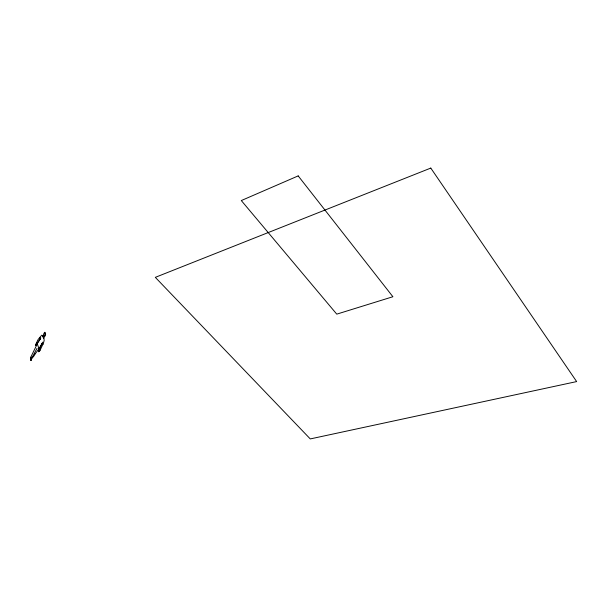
<?xml version="1.0" encoding="UTF-8"?>
<svg xmlns="http://www.w3.org/2000/svg" width="607" height="607" viewBox="0 0 607 607"><rect width="100%" height="100%" fill="white"/><g stroke="black" fill="none" stroke-linecap="round" stroke-linejoin="round"><path stroke-width="0.91" d="M34.819 353.858C35.13 355.664 30.949 358.912 31.245 359.268M44.288 336.885L43.529 338.342L42.945 336.035L43.863 333.592C45.449 329.169 46.618 336.627 44.349 336.422C44.265 335.557 45.366 334.738 44.417 332.932M30.767 359.807L30.578 357.553L31.071 357.144L31.496 357.713L30.972 359.625L37.004 348.395M42.058 343.418L39.493 349.564L39.819 350.838L42.93 344.146M31.321 359.519L30.957 360.49L30.661 359.716M42.983 335.906L41.724 335.178C39.941 337.598 36.344 340.421 36.883 343.585L35.745 345.451L36.048 343.865M39.523 349.609L38.309 351.119L38.704 351.719L39.197 351.514M42.968 335.876L43.529 338.342M30.927 359.192L31.101 358.039L30.54 357.698M37.285 343.835L30.729 357.311M40.851 337.947L37.232 343.729L38.985 348.714L34.819 354.405M42.733 342.166L38.985 348.714M39.834 350.543L38.704 351.719M31.094 359.109L31.367 357.819L30.578 357.553M36.564 342.652L35.752 345.383M40.115 339.169L36.883 343.585M39.167 351.256L38.355 351.286M43.666 336.68L42.983 336.02M30.889 359.655L31.154 360.361M42.042 343.38L43.105 344.268L44.152 340.535L43.924 337.932M40.13 339.222L39.872 337.355M298.189 175.901L241.305 200.56L336.764 314.145L392.904 296.732L298.189 175.901M430.788 168.078L155.316 277.353L310.268 438.922L576.65 381.583L430.788 168.078"/></g></svg>
